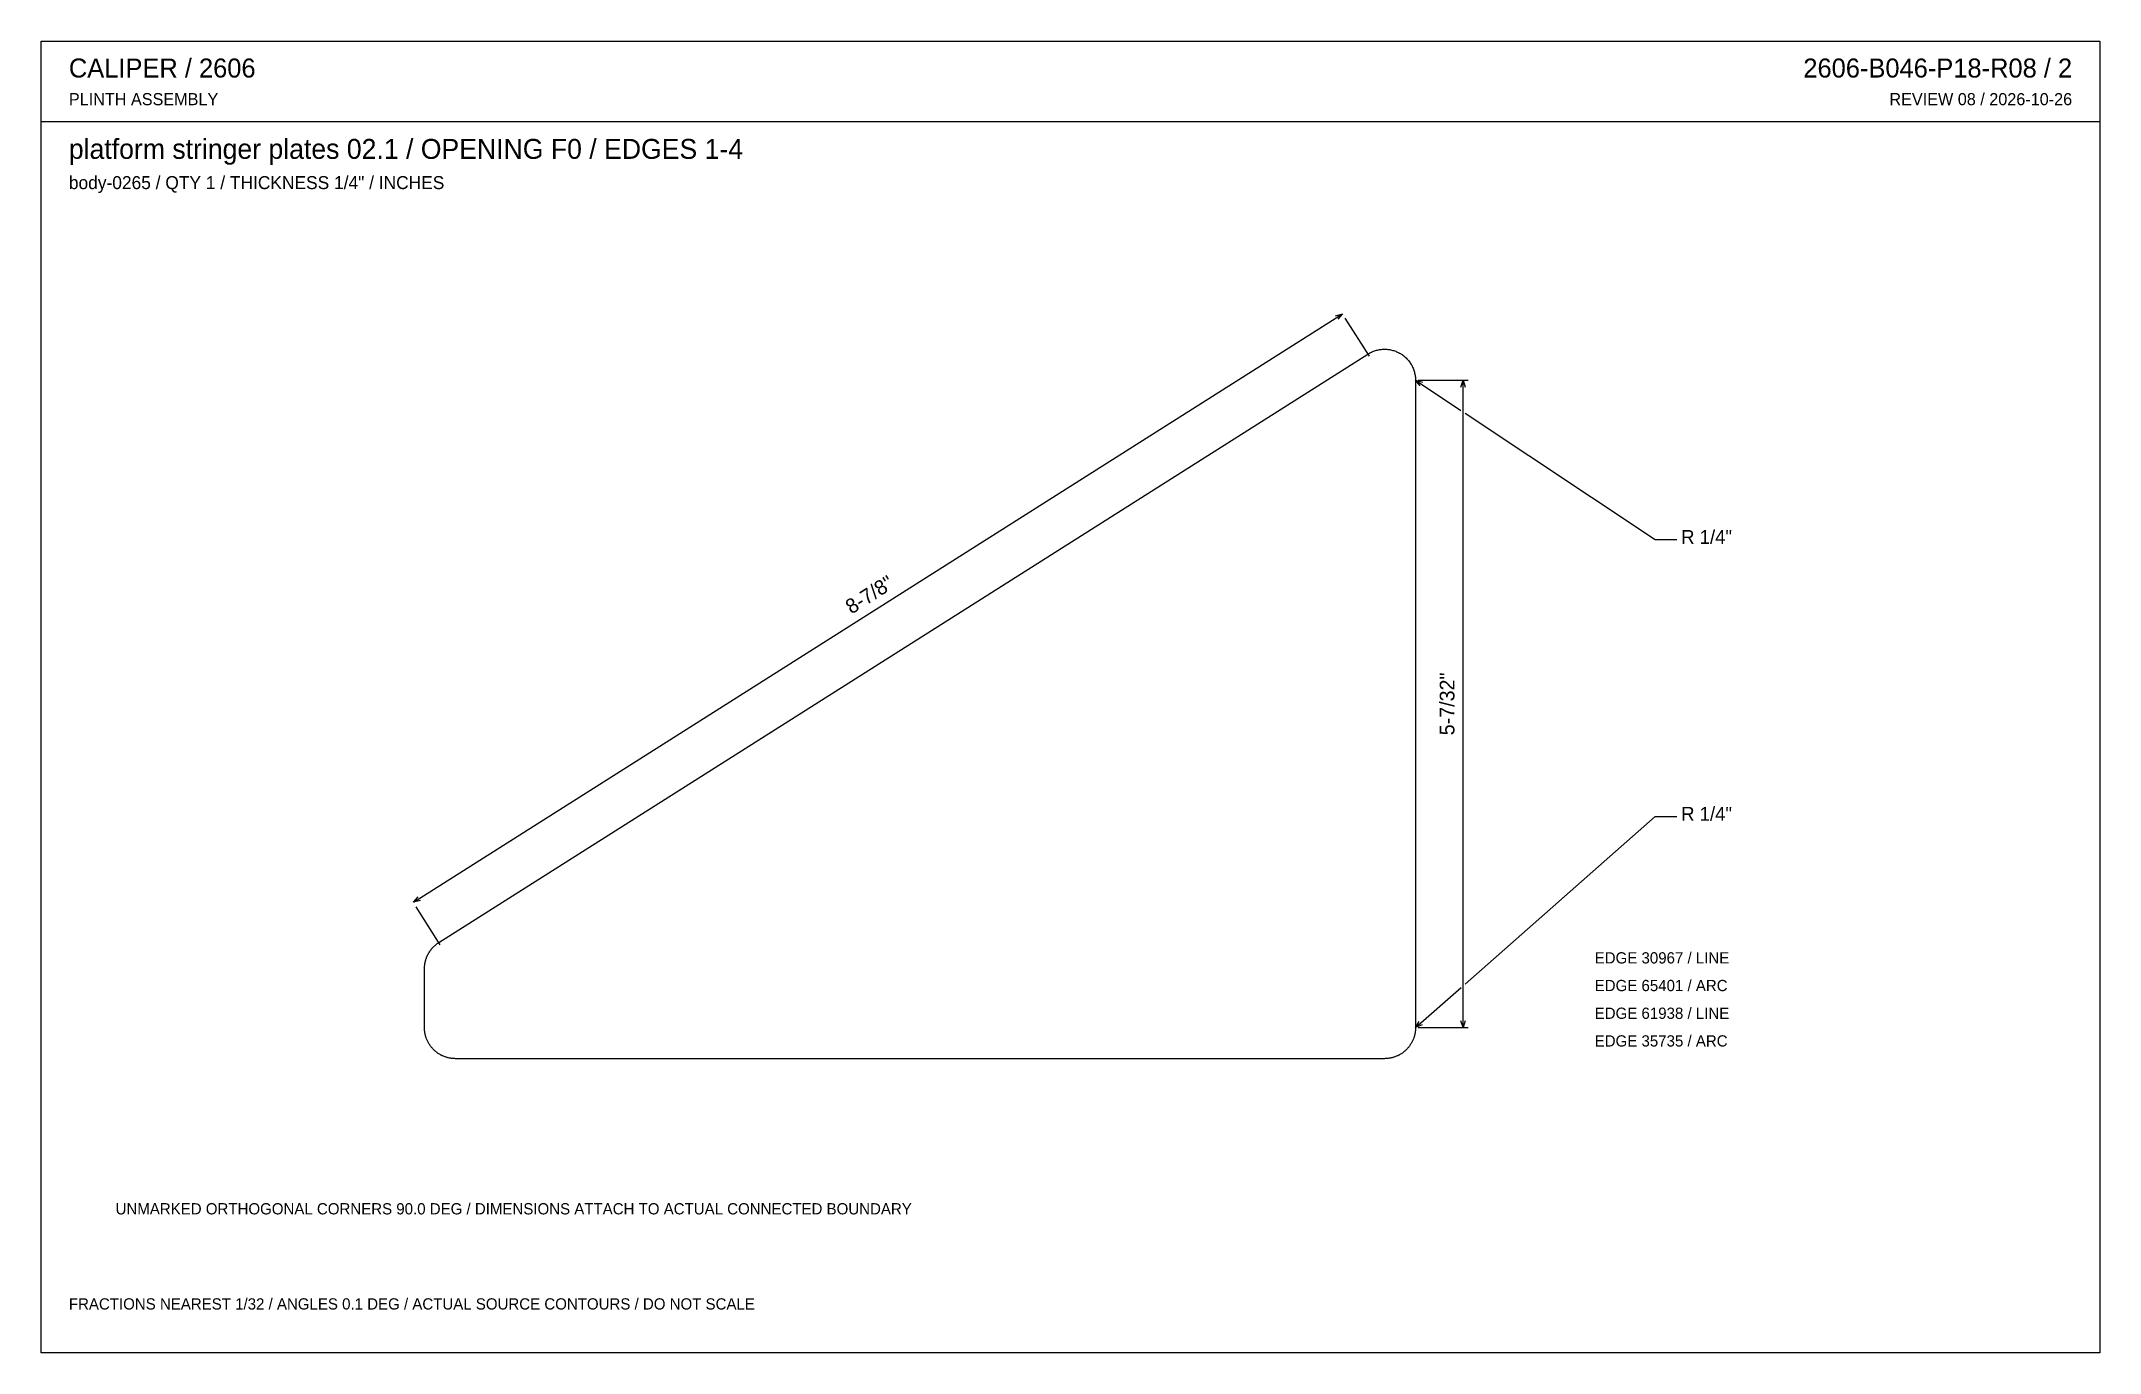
# Model space of a CAD drawing. Header units: inches. Extents: x 0.5 to 33.5, y 0.5 to 21.5.
import ezdxf
from ezdxf.enums import TextEntityAlignment as Align

# ---------------------------------------------------------------- set-up
doc = ezdxf.new("R2010")
doc.units = ezdxf.units.IN
doc.header["$MEASUREMENT"] = 0

msp = doc.modelspace()

# ---------------------------------------------------------------- linework, layer by layer
at = {"layer": 'ANNOTATION'}
for p, q in [((6.45, 7.705), (21.368, 17.152)), ((21.255, 17.121), (21.368, 17.152)), ((21.368, 17.152), (21.292, 17.063)), ((21.799, 16.471), (21.412, 17.081)), ((22.54, 16.086), (23.269, 15.601)), ((22.613, 15.996), (22.54, 16.086)), ((22.54, 16.086), (22.651, 16.053)), ((22.581, 16.086), (23.387, 16.086)), ((23.269, 15.975), (23.303, 16.086)), ((23.303, 5.692), (23.303, 16.086)), ((23.303, 16.086), (23.338, 15.975)), ((23.338, 15.555), (26.389, 13.528)), ((26.389, 13.528), (26.736, 13.528)), ((23.335, 6.392), (26.389, 9.083)), ((26.389, 9.083), (26.736, 9.083)), ((6.45, 7.705), (6.525, 7.793)), ((6.562, 7.735), (6.45, 7.705)), ((6.881, 7.024), (6.494, 7.634)), ((22.54, 5.692), (23.272, 6.337)), ((22.54, 5.692), (22.6, 5.791)), ((22.646, 5.739), (22.54, 5.692)), ((22.581, 5.692), (23.387, 5.692)), ((23.303, 5.692), (23.269, 5.803)), ((23.338, 5.803), (23.303, 5.692))]:
    msp.add_line(p, q, dxfattribs=at)
at = {"layer": 'OUTLINE'}
for p, q in [((0.472, 21.528), (33.528, 21.528)), ((0.472, 0.472), (0.472, 21.528)), ((33.528, 21.528), (33.528, 0.472)), ((0.472, 20.236), (33.528, 20.236)), ((21.805, 16.523), (21.82, 16.531)), ((21.82, 16.531), (21.835, 16.538)), ((21.835, 16.538), (21.85, 16.545)), ((21.85, 16.545), (21.865, 16.551)), ((21.865, 16.551), (21.881, 16.556)), ((21.881, 16.556), (21.897, 16.561)), ((21.897, 16.561), (21.912, 16.566)), ((21.912, 16.566), (21.929, 16.57)), ((21.929, 16.57), (21.945, 16.574)), ((21.945, 16.574), (21.961, 16.577)), ((21.961, 16.577), (21.977, 16.579)), ((21.977, 16.579), (21.994, 16.581)), ((21.994, 16.581), (22.011, 16.582)), ((22.011, 16.582), (22.027, 16.583)), ((22.027, 16.583), (22.044, 16.583)), ((22.044, 16.583), (22.06, 16.583)), ((22.06, 16.583), (22.077, 16.582)), ((22.077, 16.582), (22.093, 16.581)), ((22.093, 16.581), (22.11, 16.579)), ((22.11, 16.579), (22.126, 16.576)), ((22.126, 16.576), (22.143, 16.573)), ((22.143, 16.573), (22.159, 16.57)), ((22.159, 16.57), (22.175, 16.565)), ((22.175, 16.565), (22.191, 16.561)), ((22.191, 16.561), (22.206, 16.555)), ((22.206, 16.555), (22.222, 16.55)), ((22.222, 16.55), (22.237, 16.543)), ((22.237, 16.543), (22.253, 16.537)), ((22.253, 16.537), (22.267, 16.529)), ((22.267, 16.529), (22.282, 16.522)), ((6.858, 7.059), (21.776, 16.506)), ((21.776, 16.506), (21.79, 16.515)), ((21.79, 16.515), (21.805, 16.523)), ((22.282, 16.522), (22.297, 16.513)), ((22.297, 16.513), (22.311, 16.505)), ((22.311, 16.505), (22.324, 16.496)), ((22.324, 16.496), (22.338, 16.486)), ((22.338, 16.486), (22.351, 16.476)), ((22.351, 16.476), (22.364, 16.465)), ((22.364, 16.465), (22.376, 16.454)), ((22.376, 16.454), (22.389, 16.443)), ((22.389, 16.443), (22.4, 16.431)), ((22.4, 16.431), (22.412, 16.419)), ((22.412, 16.419), (22.422, 16.407)), ((22.422, 16.407), (22.433, 16.394)), ((22.433, 16.394), (22.443, 16.381)), ((22.443, 16.381), (22.453, 16.367)), ((22.453, 16.367), (22.462, 16.353)), ((22.462, 16.353), (22.47, 16.339)), ((22.47, 16.339), (22.479, 16.325)), ((22.479, 16.325), (22.486, 16.31)), ((22.486, 16.31), (22.494, 16.295)), ((22.494, 16.295), (22.5, 16.28)), ((22.5, 16.28), (22.506, 16.264)), ((22.506, 16.264), (22.512, 16.249)), ((22.512, 16.249), (22.517, 16.233)), ((22.517, 16.233), (22.522, 16.217)), ((22.522, 16.217), (22.526, 16.201)), ((22.526, 16.201), (22.53, 16.185)), ((22.53, 16.185), (22.533, 16.169)), ((22.533, 16.169), (22.535, 16.152)), ((22.535, 16.152), (22.537, 16.136)), ((22.537, 16.136), (22.538, 16.119)), ((22.538, 16.119), (22.539, 16.103)), ((22.539, 16.103), (22.54, 16.086)), ((22.54, 16.086), (22.54, 5.692)), ((6.727, 6.938), (6.732, 6.944)), ((6.732, 6.944), (6.736, 6.95)), ((6.736, 6.95), (6.741, 6.956)), ((6.741, 6.956), (6.746, 6.962)), ((6.746, 6.962), (6.752, 6.968)), ((6.752, 6.968), (6.757, 6.974)), ((6.757, 6.974), (6.762, 6.98)), ((6.762, 6.98), (6.767, 6.985)), ((6.767, 6.985), (6.773, 6.991)), ((6.773, 6.991), (6.779, 6.996)), ((6.779, 6.996), (6.784, 7.002)), ((6.784, 7.002), (6.79, 7.007)), ((6.79, 7.007), (6.796, 7.012)), ((6.796, 7.012), (6.802, 7.017)), ((6.802, 7.017), (6.808, 7.022)), ((6.808, 7.022), (6.814, 7.027)), ((6.814, 7.027), (6.82, 7.032)), ((6.82, 7.032), (6.826, 7.037)), ((6.826, 7.037), (6.832, 7.042)), ((6.832, 7.042), (6.839, 7.046)), ((6.839, 7.046), (6.845, 7.051)), ((6.845, 7.051), (6.852, 7.055)), ((6.852, 7.055), (6.858, 7.059)), ((6.627, 6.655), (6.628, 6.662)), ((6.627, 6.647), (6.627, 6.655)), ((6.627, 6.639), (6.627, 6.647)), ((6.627, 5.692), (6.627, 6.639)), ((6.628, 6.67), (6.629, 6.678)), ((6.628, 6.662), (6.628, 6.67)), ((6.629, 6.686), (6.63, 6.694)), ((6.629, 6.678), (6.629, 6.686)), ((6.63, 6.694), (6.631, 6.701)), ((6.631, 6.701), (6.632, 6.709)), ((6.632, 6.709), (6.633, 6.717)), ((6.633, 6.717), (6.634, 6.725)), ((6.634, 6.725), (6.636, 6.732)), ((6.636, 6.732), (6.637, 6.74)), ((6.637, 6.74), (6.639, 6.748)), ((6.639, 6.748), (6.641, 6.755)), ((6.641, 6.755), (6.643, 6.763)), ((6.643, 6.763), (6.645, 6.77)), ((6.645, 6.77), (6.647, 6.778)), ((6.647, 6.778), (6.649, 6.785)), ((6.649, 6.785), (6.651, 6.793)), ((6.651, 6.793), (6.654, 6.8)), ((6.654, 6.8), (6.657, 6.808)), ((6.657, 6.808), (6.659, 6.815)), ((6.659, 6.815), (6.662, 6.822)), ((6.662, 6.822), (6.665, 6.829)), ((6.665, 6.829), (6.668, 6.837)), ((6.668, 6.837), (6.671, 6.844)), ((6.671, 6.844), (6.674, 6.851)), ((6.674, 6.851), (6.678, 6.858)), ((6.678, 6.858), (6.681, 6.865)), ((6.681, 6.865), (6.685, 6.872)), ((6.685, 6.872), (6.689, 6.879)), ((6.689, 6.879), (6.693, 6.886)), ((6.693, 6.886), (6.696, 6.892)), ((6.696, 6.892), (6.7, 6.899)), ((6.7, 6.899), (6.705, 6.906)), ((6.705, 6.906), (6.709, 6.912)), ((6.709, 6.912), (6.713, 6.919)), ((6.713, 6.919), (6.718, 6.925)), ((6.718, 6.925), (6.722, 6.932)), ((6.722, 6.932), (6.727, 6.938)), ((6.627, 5.68), (6.627, 5.692)), ((6.628, 5.667), (6.627, 5.68)), ((6.628, 5.655), (6.628, 5.667)), ((6.629, 5.643), (6.628, 5.655)), ((6.631, 5.631), (6.629, 5.643)), ((6.632, 5.619), (6.631, 5.631)), ((22.536, 5.631), (22.534, 5.619)), ((22.537, 5.643), (22.536, 5.631)), ((22.538, 5.655), (22.537, 5.643)), ((22.539, 5.667), (22.538, 5.655)), ((22.54, 5.692), (22.539, 5.68)), ((22.539, 5.68), (22.539, 5.667)), ((6.634, 5.607), (6.632, 5.619)), ((6.637, 5.595), (6.634, 5.607)), ((6.639, 5.583), (6.637, 5.595)), ((6.642, 5.571), (6.639, 5.583)), ((6.645, 5.559), (6.642, 5.571)), ((6.648, 5.547), (6.645, 5.559)), ((6.652, 5.536), (6.648, 5.547)), ((6.656, 5.524), (6.652, 5.536)), ((6.66, 5.513), (6.656, 5.524)), ((6.665, 5.501), (6.66, 5.513)), ((6.67, 5.49), (6.665, 5.501)), ((6.675, 5.479), (6.67, 5.49)), ((6.68, 5.468), (6.675, 5.479)), ((6.686, 5.457), (6.68, 5.468)), ((6.692, 5.447), (6.686, 5.457)), ((6.698, 5.436), (6.692, 5.447)), ((6.704, 5.426), (6.698, 5.436)), ((6.711, 5.415), (6.704, 5.426)), ((6.718, 5.405), (6.711, 5.415)), ((6.725, 5.395), (6.718, 5.405)), ((6.732, 5.386), (6.725, 5.395)), ((6.74, 5.376), (6.732, 5.386)), ((6.748, 5.367), (6.74, 5.376)), ((6.756, 5.358), (6.748, 5.367)), ((6.764, 5.349), (6.756, 5.358)), ((6.773, 5.34), (6.764, 5.349)), ((6.781, 5.332), (6.773, 5.34)), ((6.79, 5.323), (6.781, 5.332)), ((6.8, 5.315), (6.79, 5.323)), ((6.809, 5.307), (6.8, 5.315)), ((6.818, 5.3), (6.809, 5.307)), ((6.828, 5.292), (6.818, 5.3)), ((6.838, 5.285), (6.828, 5.292)), ((22.339, 5.292), (22.329, 5.285)), ((22.348, 5.3), (22.339, 5.292)), ((22.358, 5.307), (22.348, 5.3)), ((22.367, 5.315), (22.358, 5.307)), ((22.376, 5.323), (22.367, 5.315)), ((22.385, 5.332), (22.376, 5.323)), ((22.394, 5.34), (22.385, 5.332)), ((22.402, 5.349), (22.394, 5.34)), ((22.411, 5.358), (22.402, 5.349)), ((22.419, 5.367), (22.411, 5.358)), ((22.427, 5.376), (22.419, 5.367)), ((22.434, 5.386), (22.427, 5.376)), ((22.442, 5.395), (22.434, 5.386)), ((22.449, 5.405), (22.442, 5.395)), ((22.456, 5.415), (22.449, 5.405)), ((22.462, 5.426), (22.456, 5.415)), ((22.469, 5.436), (22.462, 5.426)), ((22.475, 5.447), (22.469, 5.436)), ((22.481, 5.457), (22.475, 5.447)), ((22.487, 5.468), (22.481, 5.457)), ((22.492, 5.479), (22.487, 5.468)), ((22.497, 5.49), (22.492, 5.479)), ((22.502, 5.501), (22.497, 5.49)), ((22.506, 5.513), (22.502, 5.501)), ((22.511, 5.524), (22.506, 5.513)), ((22.515, 5.536), (22.511, 5.524)), ((22.518, 5.547), (22.515, 5.536)), ((22.522, 5.559), (22.518, 5.547)), ((22.525, 5.571), (22.522, 5.559)), ((22.528, 5.583), (22.525, 5.571)), ((22.53, 5.595), (22.528, 5.583)), ((22.532, 5.607), (22.53, 5.595)), ((22.534, 5.619), (22.532, 5.607)), ((6.848, 5.278), (6.838, 5.285)), ((6.858, 5.272), (6.848, 5.278)), ((6.869, 5.265), (6.858, 5.272)), ((6.879, 5.259), (6.869, 5.265)), ((6.89, 5.253), (6.879, 5.259)), ((6.901, 5.248), (6.89, 5.253)), ((6.912, 5.242), (6.901, 5.248)), ((6.923, 5.237), (6.912, 5.242)), ((6.934, 5.232), (6.923, 5.237)), ((6.945, 5.228), (6.934, 5.232)), ((6.957, 5.224), (6.945, 5.228)), ((6.968, 5.22), (6.957, 5.224)), ((6.98, 5.216), (6.968, 5.22)), ((6.992, 5.212), (6.98, 5.216)), ((7.004, 5.209), (6.992, 5.212)), ((7.015, 5.207), (7.004, 5.209)), ((7.027, 5.204), (7.015, 5.207)), ((7.039, 5.202), (7.027, 5.204)), ((7.051, 5.2), (7.039, 5.202)), ((7.063, 5.198), (7.051, 5.2)), ((7.076, 5.197), (7.063, 5.198)), ((7.088, 5.196), (7.076, 5.197)), ((7.1, 5.195), (7.088, 5.196)), ((7.112, 5.195), (7.1, 5.195)), ((7.124, 5.194), (7.112, 5.195)), ((22.042, 5.194), (7.124, 5.194)), ((22.055, 5.195), (22.042, 5.194)), ((22.067, 5.195), (22.055, 5.195)), ((22.079, 5.196), (22.067, 5.195)), ((22.091, 5.197), (22.079, 5.196)), ((22.103, 5.198), (22.091, 5.197)), ((22.115, 5.2), (22.103, 5.198)), ((22.127, 5.202), (22.115, 5.2)), ((22.139, 5.204), (22.127, 5.202)), ((22.151, 5.207), (22.139, 5.204)), ((22.163, 5.209), (22.151, 5.207)), ((22.175, 5.212), (22.163, 5.209)), ((22.187, 5.216), (22.175, 5.212)), ((22.198, 5.22), (22.187, 5.216)), ((22.21, 5.224), (22.198, 5.22)), ((22.221, 5.228), (22.21, 5.224)), ((22.233, 5.232), (22.221, 5.228)), ((22.244, 5.237), (22.233, 5.232)), ((22.255, 5.242), (22.244, 5.237)), ((22.266, 5.248), (22.255, 5.242)), ((22.277, 5.253), (22.266, 5.248)), ((22.287, 5.259), (22.277, 5.253)), ((22.298, 5.265), (22.287, 5.259)), ((22.308, 5.272), (22.298, 5.265)), ((22.319, 5.278), (22.308, 5.272)), ((22.329, 5.285), (22.319, 5.278)), ((33.528, 0.472), (0.472, 0.472))]:
    msp.add_line(p, q, dxfattribs=at)

# ---------------------------------------------------------------- texts
at = {"layer": 'ANNOTATION'}
for s, height, p in [('CALIPER / 2606', 0.30556, (0.917, 20.944)), ('PLINTH ASSEMBLY', 0.19444, (0.917, 20.5)), ('platform stringer plates 02.1 / OPENING F0 / EDGES 1-4', 0.31944, (0.917, 19.639)), ('body-0265 / QTY 1 / THICKNESS 1/4" / INCHES', 0.20833, (0.917, 19.153)), ('R 1/4"', 0.2222, (26.806, 13.458)), ('R 1/4"', 0.2222, (26.806, 9.014)), ('EDGE 30967 / LINE', 0.18056, (25.417, 6.722)), ('EDGE 65401 / ARC', 0.18056, (25.417, 6.278)), ('EDGE 61938 / LINE', 0.18056, (25.417, 5.833)), ('EDGE 35735 / ARC', 0.18056, (25.417, 5.389)), ('UNMARKED ORTHOGONAL CORNERS 90.0 DEG / DIMENSIONS ATTACH TO ACTUAL CONNECTED BOUNDARY', 0.18056, (1.667, 2.694)), ('FRACTIONS NEAREST 1/32 / ANGLES 0.1 DEG / ACTUAL SOURCE CONTOURS / DO NOT SCALE', 0.18056, (0.917, 1.167))]:
    msp.add_text(s, height=height, dxfattribs=at).set_placement(p)
for s, height, p in [('2606-B046-P18-R08 / 2', 0.30556, (33.083, 20.944)), ('REVIEW 08 / 2026-10-26', 0.19444, (33.083, 20.5))]:
    msp.add_text(s, height=height, dxfattribs=at).set_placement(p, align=Align.RIGHT)
for s, rotation, p in [('8-7/8"', 32.3446, (13.834, 12.545)), ('5-7/32"', 90, (23.165, 10.889))]:
    msp.add_text(s, height=0.2361, rotation=rotation, dxfattribs=at).set_placement(p, align=Align.CENTER)

doc.saveas('drawing.dxf')
